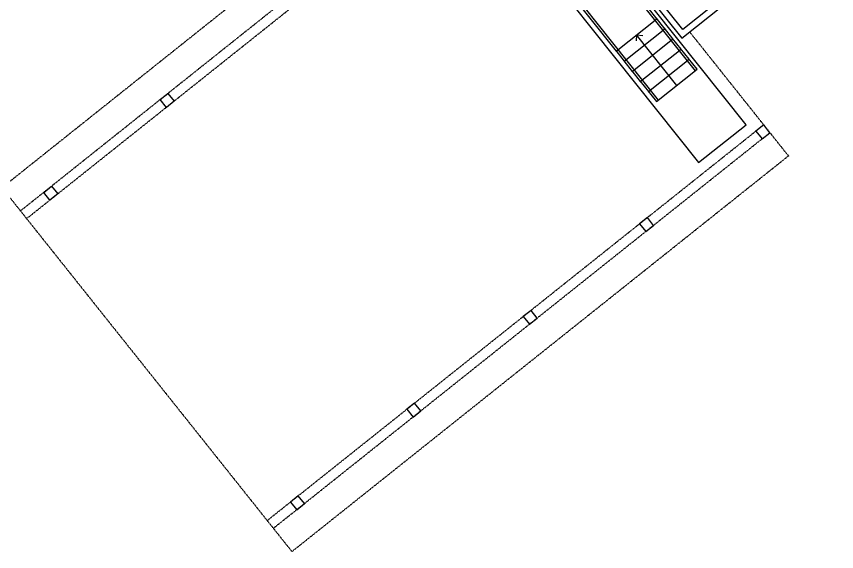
# Model space of a CAD drawing. Header units: inches. Extents: x -625442 to 34963, y -27993 to 66986.
# Drawn here: x -26367 to -25705, y 28047 to 28478 of the extents above; entities that cross this region are included whole.
import ezdxf

# ---------------------------------------------------------------- set-up
doc = ezdxf.new("R2010")
doc.units = ezdxf.units.IN
doc.header["$LTSCALE"] = 0.5
doc.header["$MEASUREMENT"] = 0
doc.linetypes.add('HIDDEN2', pattern=[0.1875, 0.125, -0.0625])
for name, color, linetype in [('A-ANNO-TEXT', 30, 'Continuous'), ('P-ABOVE', 201, 'HIDDEN2'), ('P-BELOW-LIGHT', 143, 'Continuous'), ('P-BELOW-MED', 145, 'Continuous'), ('P-RAILING', 60, 'Continuous'), ('P-WALL', 90, 'Continuous')]:
    doc.layers.add(name, color=color, linetype=linetype)

msp = doc.modelspace()

# ---------------------------------------------------------------- linework, layer by layer
at = {"layer": 'A-ANNO-TEXT'}
for points in [[(-25866.31429, 28463.16478), (-25866.72086, 28458.33802)], [(-25833.8939, 28422.47769), (-25866.31429, 28463.16478), (-25861.36561, 28462.6052)]]:
    msp.add_lwpolyline(points, dxfattribs=at)
at = {"layer": 'P-ABOVE'}
for p, q in [((-25969.00538, 28635.36677), (-26363.17347, 28321.28474)), ((-25964.01995, 28629.11014), (-26358.18804, 28315.02811)), ((-25769.99883, 28385.61663), (-26164.16692, 28071.5346)), ((-25765.0134, 28379.35999), (-26159.18149, 28065.27797))]:
    msp.add_line(p, q, dxfattribs=at)
msp.add_lwpolyline([(-25823.56734, 28465.68169), (-25743.80048, 28365.57551), (-26144.2252, 28046.50806), (-26378.12976, 28340.05465), (-25984.42069, 28653.77092)], dxfattribs=at)
at = {"layer": 'P-BELOW-LIGHT'}
msp.add_lwpolyline([(-25965.4692, 28626.21804), (-26003.84137, 28595.64223), (-25816.25822, 28360.22827), (-25777.88605, 28390.80408)], close=True, dxfattribs=at)
at = {"layer": 'P-BELOW-MED'}
msp.add_lwpolyline([(-25881.96568, 28526.13329), (-25886.65816, 28522.39422), (-25893.51312, 28530.99709), (-25926.36046, 28504.82359), (-25882.73796, 28450.07802), (-25849.89062, 28476.25153), (-25856.74558, 28484.8544), (-25852.05311, 28488.59347)], close=True, dxfattribs=at)
for points in [[(-25883.10885, 28450.54348), (-25876.25388, 28441.94061), (-25843.40654, 28468.11411), (-25850.2615, 28476.71698)], [(-25876.62477, 28442.40606), (-25869.7698, 28433.80319), (-25836.92246, 28459.97669), (-25843.77743, 28468.57957)], [(-25870.14069, 28434.26865), (-25863.28572, 28425.66577), (-25830.43838, 28451.83927), (-25837.29335, 28460.44215)], [(-25863.65661, 28426.13123), (-25856.80164, 28417.52835), (-25823.9543, 28443.70185), (-25830.80927, 28452.30473)], [(-25857.17253, 28417.99381), (-25850.31757, 28409.39093), (-25817.47023, 28435.56444), (-25824.32519, 28444.16731)]]:
    msp.add_lwpolyline(points, dxfattribs=at)
at = {"layer": 'P-RAILING'}
for points in [[(-25957.2167, 28546.75704), (-25848.75341, 28410.63729)], [(-25853.29946, 28490.15763), (-25859.5561, 28485.1722), (-25819.03438, 28434.31808)]]:
    msp.add_lwpolyline(points, dxfattribs=at)
at = {"layer": 'P-WALL'}
for points in [[(-25856.03665, 28493.59276), (-25829.82398, 28460.69626), (-25704.97031, 28560.18248)], [(-25708.0183, 28564.00766), (-25829.04679, 28467.56942), (-25852.21147, 28496.64074)]]:
    msp.add_lwpolyline(points, dxfattribs=at)
for points in [[(-26239.31195, 28409.75126), (-26245.56859, 28404.76583), (-26250.55402, 28411.02247), (-26244.29738, 28416.0079)], [(-25763.7422, 28390.60206), (-25769.99883, 28385.61663), (-25765.0134, 28379.35999), (-25758.75677, 28384.34542)], [(-26333.16149, 28334.96982), (-26339.41813, 28329.98439), (-26344.40356, 28336.24103), (-26338.14692, 28341.22646)], [(-25857.59174, 28315.82062), (-25863.84838, 28310.83519), (-25858.86295, 28304.57856), (-25852.60631, 28309.56399)], [(-25951.44128, 28241.03919), (-25957.69792, 28236.05376), (-25952.71249, 28229.79712), (-25946.45585, 28234.78255)], [(-26045.29083, 28166.25775), (-26051.54746, 28161.27232), (-26046.56204, 28155.01569), (-26040.3054, 28160.00112)], [(-26139.14037, 28091.47632), (-26145.39701, 28086.49089), (-26140.41158, 28080.23425), (-26134.15494, 28085.21968)]]:
    msp.add_lwpolyline(points, close=True, dxfattribs=at)

doc.saveas('drawing.dxf')
